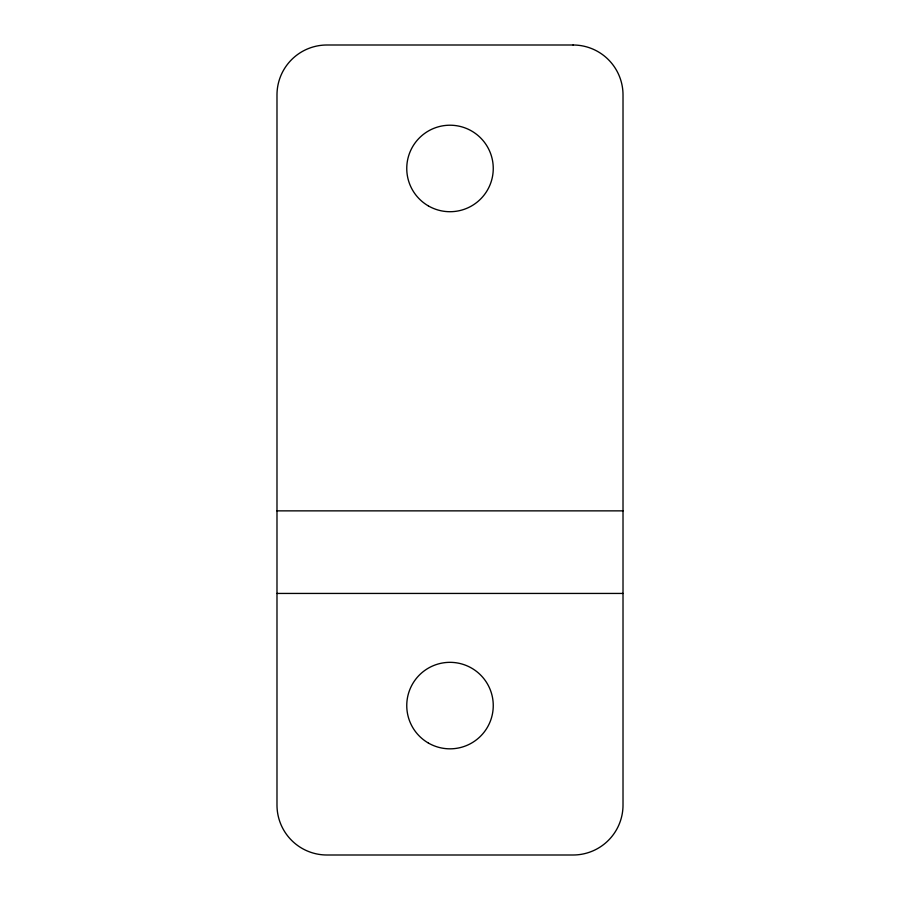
<?xml version="1.0" encoding="UTF-8"?>
<svg xmlns="http://www.w3.org/2000/svg" width="900" height="900" viewBox="0 0 900 900"><rect width="100%" height="100%" fill="white"/><g stroke="black" fill="none" stroke-linecap="round" stroke-linejoin="round"><path stroke-width="1.35" d="M276.986 510.863L623.014 510.863M276.986 593.438L623.014 593.438M573.075 45L326.925 45A49.939 49.939 0 0 0 276.986 94.939L276.986 805.061A49.939 49.939 0 0 0 326.925 855L573.075 855A49.939 49.939 0 0 0 623.014 805.061L623.014 94.939A49.939 49.939 0 0 0 573.075 45M428.377 205.92A43.256 43.256 0 0 0 493.256 168.469A43.256 43.256 0 0 0 428.377 131.006A43.256 43.256 0 0 0 428.377 205.92M428.377 743.04A43.256 43.256 0 0 0 493.256 705.577A43.256 43.256 0 0 0 428.377 668.126A43.256 43.256 0 0 0 428.377 743.04"/></g></svg>
